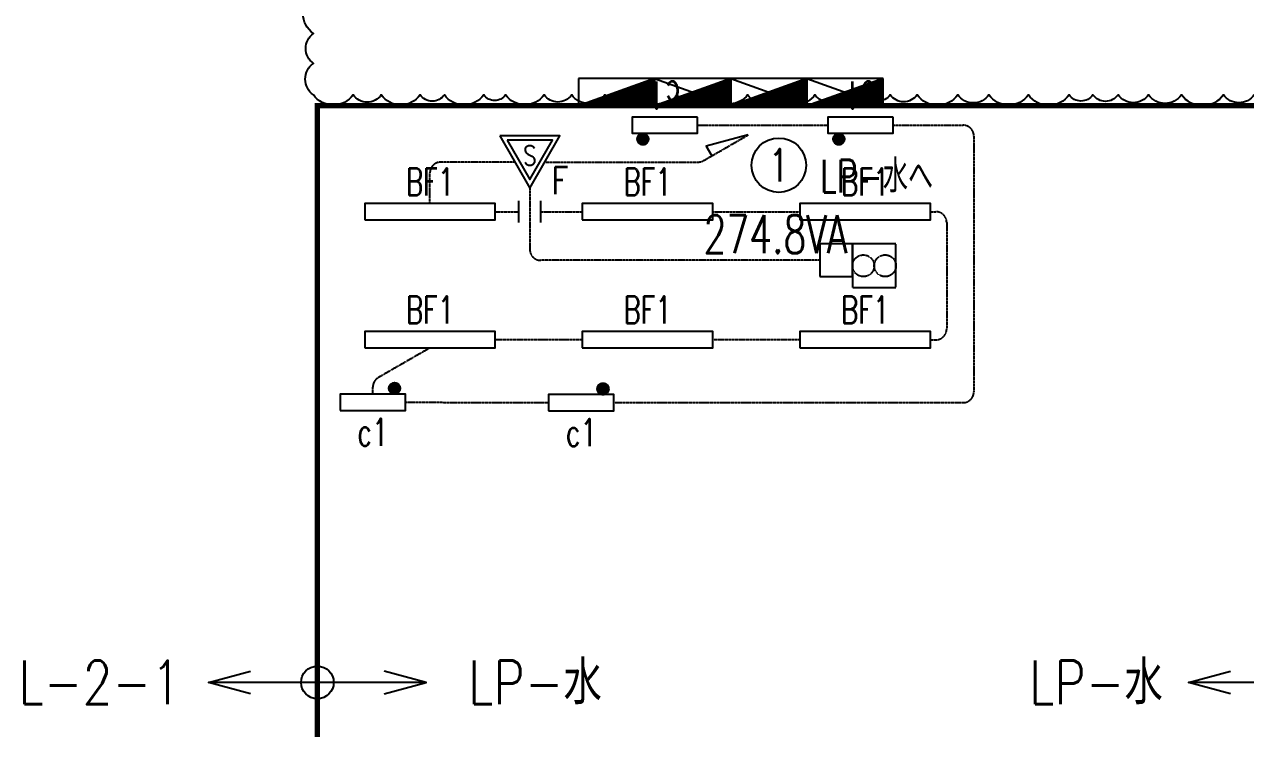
# Model space of a CAD drawing. Header units: millimetres. Extents: x 3999 to 176614, y 1464 to 57550.
# Drawn here: x 110458 to 121683, y 14700 to 21272 of the extents above; entities that cross this region are included whole.
import ezdxf
from ezdxf.enums import TextEntityAlignment as Align

# ---------------------------------------------------------------- set-up
doc = ezdxf.new("R2010")
doc.units = ezdxf.units.MM
doc.header["$LTSCALE"] = 0.2
doc.set_wipeout_variables(frame=1)
for name, pattern in [('CENTER', [50.8, 31.75, -6.35, 6.35, -6.35]), ('HIDDEN', [9.525, 6.35, -3.175]), ('PHANTOM', [63.5, 31.75, -6.35, 6.35, -6.35, 6.35, -6.35])]:
    doc.linetypes.add(name, pattern=pattern)
for name, color, linetype in [('1_シンボル', 2, 'Continuous'), ('1_回路番号', 4, 'Continuous'), ('1_文字', 3, 'Continuous'), ('1_機器', 7, 'HIDDEN'), ('1_配線_1', 1, 'Continuous'), ('1_配線_4', 1, 'CENTER'), ('1_電源区画', 4, 'Continuous')]:
    doc.layers.add(name, color=color, linetype=linetype)
doc.layers.add('1_追加変更', color=10, linetype='Continuous', plot=False)
doc.layers.add('kakure', color=170, linetype='Continuous', plot=False)
doc.styles.add('S', font='simplex.shx', dxfattribs={"width": 0.7, "height": 300, "bigfont": 'extfont2.shx'})
doc.styles.get("Standard").update_dxf_attribs({"font": 'simplex.shx', "width": 0.8, "bigfont": 'extfont2.shx'})

# ---------------------------------------------------------------- blocks, each defined once
blk = doc.blocks.new('L-電灯分電盤')
at = {"linetype": 'ByBlock'}
h = blk.add_hatch(dxfattribs=at)
h.set_pattern_fill('LINE', color=0, style=0)
h.set_pattern_definition([(0, (-9550, -23375), (0, 3.175), [])])
h.paths.add_polyline_path([(350, 250), (-350, 0), (350, 0)])
at = {"color": 0, "linetype": 'ByBlock'}
for p, q in [((350, 250), (-350, 0)), ((350, 250), (-350, 250)), ((-350, 250), (-350, 0)), ((350, 0), (350, 250)), ((-350, 0), (350, 0))]:
    blk.add_line(p, q, dxfattribs=at)
blk = doc.blocks.new('B-電灯動力盤 A')
at = {"linetype": 'ByBlock'}
h = blk.add_hatch(dxfattribs=at)
h.set_pattern_fill('LINE', color=0, style=0)
h.set_pattern_definition([(0, (-9500, -23375), (0, 3.175), [])])
h.paths.add_polyline_path([(350, 250), (-350, 0), (350, 0)])
at = {"color": 0, "linetype": 'ByBlock', "lineweight": -2}
blk.add_line((-350, 250), (350, 0), dxfattribs=at)
at = {"color": 0, "linetype": 'ByBlock'}
for p, q in [((350, 250), (-350, 0)), ((350, 250), (-350, 250)), ((-350, 250), (-350, 0)), ((350, 0), (350, 250)), ((-350, 0), (350, 0))]:
    blk.add_line(p, q, dxfattribs=at)
blk = doc.blocks.new('L-40WX1B')
at = {"color": 0, "linetype": 'ByBlock'}
blk.add_lwpolyline([(-600, -75), (600, -75), (600, 75), (-600, 75)], close=True, dxfattribs=at)
blk = doc.blocks.new('BF1')
at = {"layer": '1_シンボル', "linetype": 'Continuous', "lineweight": -3}
blk.add_blockref('L-40WX1B', (0, 0), dxfattribs=at)
at = {"layer": 'kakure', "width": 0.7}
blk.add_text('BF1', height=250, dxfattribs=at).set_placement((0, 275), align=Align.MIDDLE)
blk = doc.blocks.new('L-熱ｾﾝｻｰ親')
at = {"color": 0, "linetype": 'ByBlock'}
for points in [[(-277, 480), (0, 0), (277, 480)], [(-208, 440), (0, 80), (208, 440)]]:
    blk.add_lwpolyline(points, close=True, dxfattribs=at)
at = {"color": 0, "linetype": 'ByBlock', "width": 0.8}
blk.add_text('S', height=180, dxfattribs=at).set_placement((0, 209), align=Align.CENTER)
blk = doc.blocks.new('L-20WX1B')
at = {"color": 0, "linetype": 'ByBlock'}
blk.add_lwpolyline([(-300, -75), (300, -75), (300, 75), (-300, 75)], close=True, dxfattribs=at)
blk = doc.blocks.new('L-SW')
at = {"linetype": 'ByBlock'}
h = blk.add_hatch(dxfattribs=at)
h.set_pattern_fill('LINE', color=0, style=0)
h.set_pattern_definition([(0, (-30500, -9025), (0, 3.175), [])])
edge = h.paths.add_edge_path()
edge.add_arc((0, 75), 75, 0, 360)
at = {"color": 0, "linetype": 'ByBlock'}
blk.add_circle((0, 75), 75, dxfattribs=at)
blk = doc.blocks.new('c1')
at = {"layer": '1_シンボル', "lineweight": -3, "xscale": 0.7, "yscale": 0.7, "zscale": 0.7}
blk.add_blockref('L-SW', (200, 150), dxfattribs=at)
at = {"layer": '1_シンボル'}
blk.add_blockref('L-20WX1B', (0, 75), dxfattribs=at)
at = {"layer": 'kakure', "width": 0.7}
blk.add_text('c1', height=250, dxfattribs=at).set_placement((0, -200), align=Align.MIDDLE)
blk = doc.blocks.new('換気扇')
at = {"color": 0}
blk.add_lwpolyline([(-200, -200), (200, -200), (200, 200), (-200, 200)], close=True, dxfattribs=at)
for centre in [(-100, 0), (100, 0)]:
    blk.add_circle(centre, 100, dxfattribs=at)
blk = doc.blocks.new('C-ｼﾞｬﾝｸｼｮﾝﾎﾞｯｸｽ')
at = {"color": 0, "linetype": 'ByBlock'}
blk.add_lwpolyline([(-150, -150), (150, -150), (150, 150), (-150, 150)], close=True, dxfattribs=at)

msp = doc.modelspace()

# ---------------------------------------------------------------- linework, layer by layer
at = {"layer": '1_追加変更'}
msp.add_lwpolyline([(121763, 20625, -0.520567), (121481, 20625, -0.520567), (121094, 20625, -0.520567), (120792, 20625, -0.520567), (120511, 20625, -0.520567), (120280, 20625, -0.520567), (120061, 20625, -0.520567), (119687, 20625, -0.520567), (119324, 20625, -0.520567), (119037, 20625, -0.520567), (118665, 20625, -0.520567), (118416, 20625, -0.520567), (118195, 20625, -0.520567), (117982, 20625, -0.520567), (117725, 20625, -0.520567), (117407, 20625, -0.520567), (117106, 20625, -0.520567), (116793, 20625, -0.520567), (116455, 20625, -0.520567), (116101, 20625, -0.520567), (115794, 20625, -0.520567), (115489, 20625, -0.520567), (115235, 20625, -0.520567), (114882, 20625, -0.520567), (114680, 20625, -0.520567), (114319, 20625, -0.520567), (114095, 20625, -0.520567), (113739, 20625, -0.520567), (113479, 20625, -0.520567), (113115, 20625, -0.520567), (113115, 20914, -0.520567), (113115, 21188, -0.520567), (113115, 21554, -0.520567)], format="xyb", dxfattribs=at)
at = {"layer": '1_配線_1'}
for p, q in [((115004, 19451), (115004, 19651)), ((115204, 19451), (115204, 19651))]:
    msp.add_line(p, q, dxfattribs=at)
at = {"layer": '1_配線_4'}
for p, q in [((116644, 20346), (117844, 20346)), ((118444, 20346), (119086, 20346)), ((119186, 20246), (119186, 17896)), ((114966, 20007), (114286, 20007)), ((115243, 20007), (116651, 20007)), ((114186, 19626), (114186, 19907)), ((115104, 19767), (115104, 19204)), ((114786, 19551), (115004, 19551)), ((115204, 19551), (115586, 19551)), ((116786, 19551), (117586, 19551)), ((118786, 19551), (118836, 19551)), ((118936, 19451), (118936, 18474)), ((117770, 19104), (115204, 19104)), ((114186, 18299), (113711, 18026)), ((115586, 18374), (114786, 18374)), ((117586, 18374), (116786, 18374)), ((118786, 18374), (118836, 18374)), ((113661, 17875), (113661, 17939)), ((113961, 17800), (115277, 17796)), ((115877, 17796), (119086, 17796))]:
    msp.add_line(p, q, dxfattribs=at)
for centre, start, end in [((119086, 20246), 0, 90), ((114286, 19907), 90, 180), ((116651, 20107), 270, 300), ((118836, 19451), 0, 90), ((115204, 19204), 180, 270), ((118836, 18474), 270, 0), ((113761, 17939), 120, 180), ((119086, 17896), 270, 0)]:
    msp.add_arc(centre, 100, start, end, dxfattribs=at)
at = {"layer": '1_電源区画'}
for p, q in [((114151, 15225), (112151, 15225)), ((123158, 15225), (121158, 15225))]:
    msp.add_line(p, q, dxfattribs=at)
at = {"layer": '1_電源区画', "linetype": 'PHANTOM', "const_width": 50}
msp.add_lwpolyline([(113151, 14725), (113151, 20525), (122158, 20525), (122158, 14725)], dxfattribs=at)
at = {"layer": '1_電源区画'}
for points in [[(112537, 15121), (112151, 15225), (112537, 15328)], [(113765, 15121), (114151, 15225), (113765, 15328)], [(121545, 15121), (121158, 15225), (121545, 15328)]]:
    msp.add_lwpolyline(points, dxfattribs=at)
msp.add_circle((113151, 15225), 150, dxfattribs=at)

# ---------------------------------------------------------------- block references
at = {"layer": '1_シンボル', "linetype": 'ByBlock', "lineweight": -2}
msp.add_blockref('L-電灯分電盤', (115901, 20525), dxfattribs=at)
at = {"layer": '1_シンボル'}
for name, p in [('B-電灯動力盤 A', (116601, 20525)), ('B-電灯動力盤 A', (117301, 20525)), ('B-電灯動力盤 A', (118001, 20525)), ('BF1', (114186, 19551)), ('BF1', (116186, 19551)), ('BF1', (118186, 19551)), ('BF1', (114186, 18374)), ('BF1', (116186, 18374)), ('BF1', (118186, 18374)), ('c1', (113661, 17725)), ('c1', (115577, 17721))]:
    msp.add_blockref(name, p, dxfattribs=at)
at = {"layer": '1_シンボル', "rotation": 180}
for p in [(116344, 20421), (118144, 20421)]:
    msp.add_blockref('c1', p, dxfattribs=at)
at = {"layer": '1_シンボル', "lineweight": -3}
msp.add_blockref('L-熱ｾﾝｻｰ親', (115104, 19767), dxfattribs=at)
at = {"layer": '1_シンボル', "linetype": 'Continuous'}
msp.add_blockref('C-ｼﾞｬﾝｸｼｮﾝﾎﾞｯｸｽ', (117920, 19104), dxfattribs=at)
at = {"layer": '1_機器'}
msp.add_blockref('換気扇', (118270, 19054), dxfattribs=at)

# ---------------------------------------------------------------- texts
at = {"layer": '1_文字', "color": 3, "lineweight": -3, "style": 'S', "width": 0.7}
msp.add_text('LP-水へ', height=300, dxfattribs=at).set_placement((117773, 19728))
at = {"layer": '1_文字', "lineweight": -3, "width": 0.8}
msp.add_text('F', height=250, dxfattribs=at).set_placement((115304, 19637), align=Align.BOTTOM_LEFT)
at = {"layer": '1_電源区画', "width": 0.8}
for s, p in [('L-2-1', (111151, 15225)), ('LP-水', (115151, 15225)), ('LP-水', (120308, 15225))]:
    msp.add_text(s, height=400, dxfattribs=at).set_placement(p, align=Align.MIDDLE_CENTER)
at = {"layer": 'kakure', "color": 210, "lineweight": -3, "width": 0.7}
msp.add_text('274.8VA', height=350, dxfattribs=at).set_placement((116701, 19169))

# ---------------------------------------------------------------- next in the draw order: wipeouts: each hides what was drawn before it
msp.add_wipeout([(117392, 20270), (117390, 20270), (117389, 20270), (117387, 20270), (117385, 20269), (117383, 20269), (117381, 20269), (117379, 20269), (117378, 20269), (117376, 20269), (117374, 20269), (117372, 20269), (117370, 20269), (117369, 20269), (117367, 20268), (117365, 20268), (117363, 20268), (117361, 20268), (117359, 20268), (117358, 20267), (117356, 20267), (117354, 20267), (117352, 20267), (117350, 20266), (117348, 20266), (117347, 20266), (117345, 20266), (117343, 20265), (117341, 20265), (117339, 20265), (117338, 20264), (117336, 20264), (117334, 20264), (117332, 20263), (117330, 20263), (117329, 20262), (117327, 20262), (117325, 20262), (117323, 20261), (117322, 20261), (117320, 20260), (117318, 20260), (117316, 20259), (117314, 20259), (117313, 20258), (117311, 20258), (117309, 20257), (117307, 20257), (117306, 20256), (117304, 20256), (117302, 20255), (117300, 20254), (117299, 20254), (117297, 20253), (117295, 20253), (117294, 20252), (117292, 20251), (117290, 20251), (117288, 20250), (117287, 20249), (117285, 20249), (117283, 20248), (117282, 20247), (117280, 20247), (117278, 20246), (117277, 20245), (117275, 20245), (117273, 20244), (117272, 20243), (117270, 20242), (117268, 20241), (117267, 20241), (117265, 20240), (117263, 20239), (117262, 20238), (117260, 20237), (117258, 20237), (117257, 20236), (117255, 20235), (117254, 20234), (117252, 20233), (117250, 20232), (117249, 20231), (117247, 20230), (117246, 20229), (117244, 20229), (117242, 20228), (117241, 20227), (117239, 20226), (117238, 20225), (117236, 20224), (117235, 20223), (117233, 20222), (117232, 20221), (117230, 20220), (117229, 20219), (117227, 20218), (117226, 20217), (117224, 20216), (117223, 20214), (117221, 20213), (117220, 20212), (117218, 20211), (117217, 20210), (117215, 20209), (117214, 20208), (117212, 20207), (117211, 20206), (117209, 20204), (117208, 20203), (117207, 20202), (117205, 20201), (117204, 20200), (117202, 20199), (117201, 20197), (117200, 20196), (117198, 20195), (117197, 20194), (117196, 20192), (117194, 20191), (117193, 20190), (117192, 20189), (117190, 20187), (117189, 20186), (117188, 20185), (117186, 20184), (117185, 20182), (117184, 20181), (117182, 20180), (117181, 20178), (117180, 20177), (117179, 20176), (117177, 20174), (117176, 20173), (117175, 20172), (117174, 20170), (117173, 20169), (117171, 20167), (117170, 20166), (117169, 20165), (117168, 20163), (117167, 20162), (117166, 20160), (117164, 20159), (117163, 20157), (117162, 20156), (117161, 20155), (117160, 20153), (117159, 20152), (117158, 20150), (117157, 20149), (117156, 20147), (117155, 20146), (117154, 20144), (117152, 20143), (117151, 20141), (117150, 20140), (117149, 20138), (117148, 20137), (117147, 20135), (117146, 20133), (117145, 20132), (117145, 20130), (117144, 20129), (117143, 20127), (117142, 20126), (117141, 20124), (117140, 20122), (117139, 20121), (117138, 20119), (117137, 20118), (117136, 20116), (117135, 20114), (117135, 20113), (117134, 20111), (117133, 20110), (117132, 20108), (117131, 20106), (117130, 20105), (117130, 20103), (117129, 20101), (117128, 20100), (117127, 20098), (117127, 20096), (117126, 20095), (117125, 20093), (117124, 20091), (117124, 20090), (117123, 20088), (117122, 20086), (117122, 20084), (117121, 20083), (117120, 20081), (117120, 20079), (117119, 20078), (117118, 20076), (117118, 20074), (117117, 20072), (117117, 20071), (117116, 20069), (117116, 20067), (117115, 20065), (117114, 20064), (117114, 20062), (117113, 20060), (117113, 20058), (117112, 20057), (117112, 20055), (117111, 20053), (117111, 20051), (117110, 20050), (117110, 20048), (117110, 20046), (117109, 20044), (117109, 20042), (117108, 20041), (117108, 20039), (117108, 20037), (117107, 20035), (117107, 20033), (117107, 20032), (117106, 20030), (117106, 20028), (117106, 20026), (117105, 20024), (117105, 20023), (117105, 20021), (117104, 20019), (117104, 20017), (117104, 20015), (117104, 20014), (117104, 20012), (117103, 20010), (117103, 20008), (117103, 20006), (117103, 20004), (117103, 20003), (117102, 20001), (117102, 19999), (117102, 19997), (117102, 19995), (117102, 19994), (117102, 19992), (117102, 19990), (117102, 19988), (117102, 19986), (117102, 19984), (117102, 19983), (117102, 19981), (117102, 19979), (117102, 19977), (117102, 19975), (117102, 19973), (117102, 19972), (117102, 19970), (117102, 19968), (117102, 19966), (117102, 19964), (117102, 19962), (117102, 19961), (117102, 19959), (117102, 19957), (117102, 19955), (117103, 19953), (117103, 19951), (117103, 19950), (117103, 19948), (117103, 19946), (117104, 19944), (117104, 19942), (117104, 19940), (117104, 19939), (117104, 19937), (117105, 19935), (117105, 19933), (117105, 19931), (117106, 19930), (117106, 19928), (117106, 19926), (117107, 19924), (117107, 19922), (117107, 19921), (117108, 19919), (117108, 19917), (117108, 19915), (117109, 19913), (117109, 19912), (117110, 19910), (117110, 19908), (117110, 19906), (117111, 19905), (117111, 19903), (117112, 19901), (117112, 19899), (117113, 19897), (117113, 19896), (117114, 19894), (117114, 19892), (117115, 19890), (117116, 19889), (117116, 19887), (117117, 19885), (117117, 19883), (117118, 19882), (117118, 19880), (117119, 19878), (117120, 19877), (117120, 19875), (117121, 19873), (117122, 19871), (117122, 19870), (117123, 19868), (117124, 19866), (117124, 19865), (117125, 19863), (117126, 19861), (117127, 19860), (117127, 19858), (117128, 19856), (117129, 19855), (117130, 19853), (117130, 19851), (117131, 19850), (117132, 19848), (117133, 19846), (117134, 19845), (117135, 19843), (117135, 19841), (117136, 19840), (117137, 19838), (117138, 19837), (117139, 19835), (117140, 19833), (117141, 19832), (117142, 19830), (117143, 19829), (117144, 19827), (117145, 19826), (117145, 19824), (117146, 19822), (117147, 19821), (117148, 19819), (117149, 19818), (117150, 19816), (117151, 19815), (117152, 19813), (117154, 19812), (117155, 19810), (117156, 19809), (117157, 19807), (117158, 19806), (117159, 19804), (117160, 19803), (117161, 19801), (117162, 19800), (117163, 19798), (117164, 19797), (117166, 19796), (117167, 19794), (117168, 19793), (117169, 19791), (117170, 19790), (117171, 19789), (117173, 19787), (117174, 19786), (117175, 19784), (117176, 19783), (117177, 19782), (117179, 19780), (117180, 19779), (117181, 19778), (117182, 19776), (117184, 19775), (117185, 19774), (117186, 19772), (117188, 19771), (117189, 19770), (117190, 19768), (117192, 19767), (117193, 19766), (117194, 19765), (117196, 19763), (117197, 19762), (117198, 19761), (117200, 19760), (117201, 19759), (117202, 19757), (117204, 19756), (117205, 19755), (117207, 19754), (117208, 19753), (117209, 19751), (117211, 19750), (117212, 19749), (117214, 19748), (117215, 19747), (117217, 19746), (117218, 19745), (117220, 19744), (117221, 19743), (117223, 19741), (117224, 19740), (117226, 19739), (117227, 19738), (117229, 19737), (117230, 19736), (117232, 19735), (117233, 19734), (117235, 19733), (117236, 19732), (117238, 19731), (117239, 19730), (117241, 19729), (117242, 19728), (117244, 19727), (117246, 19726), (117247, 19726), (117249, 19725), (117250, 19724), (117252, 19723), (117254, 19722), (117255, 19721), (117257, 19720), (117258, 19719), (117260, 19718), (117262, 19718), (117263, 19717), (117265, 19716), (117267, 19715), (117268, 19714), (117270, 19714), (117272, 19713), (117273, 19712), (117275, 19711), (117277, 19711), (117278, 19710), (117280, 19709), (117282, 19708), (117283, 19708), (117285, 19707), (117287, 19706), (117288, 19706), (117290, 19705), (117292, 19704), (117294, 19704), (117295, 19703), (117297, 19703), (117299, 19702), (117300, 19701), (117302, 19701), (117304, 19700), (117306, 19700), (117307, 19699), (117309, 19699), (117311, 19698), (117313, 19698), (117314, 19697), (117316, 19697), (117318, 19696), (117320, 19696), (117322, 19695), (117323, 19695), (117325, 19694), (117327, 19694), (117329, 19693), (117330, 19693), (117332, 19693), (117334, 19692), (117336, 19692), (117338, 19692), (117339, 19691), (117341, 19691), (117343, 19691), (117345, 19690), (117347, 19690), (117348, 19690), (117350, 19689), (117352, 19689), (117354, 19689), (117356, 19689), (117358, 19688), (117359, 19688), (117361, 19688), (117363, 19688), (117365, 19688), (117367, 19687), (117369, 19687), (117370, 19687), (117372, 19687), (117374, 19687), (117376, 19687), (117378, 19687), (117379, 19687), (117381, 19687), (117383, 19686), (117385, 19686), (117387, 19686), (117389, 19686), (117390, 19686), (117392, 19686), (117394, 19686), (117396, 19686), (117398, 19686), (117400, 19686), (117401, 19686), (117403, 19686), (117405, 19687), (117407, 19687), (117409, 19687), (117411, 19687), (117412, 19687), (117414, 19687), (117416, 19687), (117418, 19687), (117420, 19687), (117422, 19688), (117423, 19688), (117425, 19688), (117427, 19688), (117429, 19688), (117431, 19689), (117432, 19689), (117434, 19689), (117436, 19689), (117438, 19690), (117440, 19690), (117442, 19690), (117443, 19691), (117445, 19691), (117447, 19691), (117449, 19692), (117451, 19692), (117452, 19692), (117454, 19693), (117456, 19693), (117458, 19693), (117460, 19694), (117461, 19694), (117463, 19695), (117465, 19695), (117467, 19696), (117468, 19696), (117470, 19697), (117472, 19697), (117474, 19698), (117475, 19698), (117477, 19699), (117479, 19699), (117481, 19700), (117482, 19700), (117484, 19701), (117486, 19701), (117488, 19702), (117489, 19703), (117491, 19703), (117493, 19704), (117495, 19704), (117496, 19705), (117498, 19706), (117500, 19706), (117501, 19707), (117503, 19708), (117505, 19708), (117507, 19709), (117508, 19710), (117510, 19711), (117512, 19711), (117513, 19712), (117515, 19713), (117517, 19714), (117518, 19714), (117520, 19715), (117522, 19716), (117523, 19717), (117525, 19718), (117526, 19718), (117528, 19719), (117530, 19720), (117531, 19721), (117533, 19722), (117535, 19723), (117536, 19724), (117538, 19725), (117539, 19726), (117541, 19726), (117542, 19727), (117544, 19728), (117546, 19729), (117547, 19730), (117549, 19731), (117550, 19732), (117552, 19733), (117553, 19734), (117555, 19735), (117556, 19736), (117558, 19737), (117559, 19738), (117561, 19739), (117562, 19740), (117564, 19741), (117565, 19743), (117567, 19744), (117568, 19745), (117570, 19746), (117571, 19747), (117573, 19748), (117574, 19749), (117576, 19750), (117577, 19751), (117578, 19753), (117580, 19754), (117581, 19755), (117583, 19756), (117584, 19757), (117585, 19759), (117587, 19760), (117588, 19761), (117590, 19762), (117591, 19763), (117592, 19765), (117594, 19766), (117595, 19767), (117596, 19768), (117597, 19770), (117599, 19771), (117600, 19772), (117601, 19774), (117603, 19775), (117604, 19776), (117605, 19778), (117606, 19779), (117608, 19780), (117609, 19782), (117610, 19783), (117611, 19784), (117613, 19786), (117614, 19787), (117615, 19789), (117616, 19790), (117617, 19791), (117619, 19793), (117620, 19794), (117621, 19796), (117622, 19797), (117623, 19798), (117624, 19800), (117625, 19801), (117626, 19803), (117628, 19804), (117629, 19806), (117630, 19807), (117631, 19809), (117632, 19810), (117633, 19812), (117634, 19813), (117635, 19815), (117636, 19816), (117637, 19818), (117638, 19819), (117639, 19821), (117640, 19822), (117641, 19824), (117642, 19826), (117643, 19827), (117644, 19829), (117645, 19830), (117646, 19832), (117647, 19833), (117647, 19835), (117648, 19837), (117649, 19838), (117650, 19840), (117651, 19841), (117652, 19843), (117653, 19845), (117654, 19846), (117654, 19848), (117655, 19850), (117656, 19851), (117657, 19853), (117658, 19855), (117658, 19856), (117659, 19858), (117660, 19860), (117661, 19861), (117661, 19863), (117662, 19865), (117663, 19866), (117663, 19868), (117664, 19870), (117665, 19871), (117665, 19873), (117666, 19875), (117667, 19877), (117667, 19878), (117668, 19880), (117669, 19882), (117669, 19883), (117670, 19885), (117670, 19887), (117671, 19889), (117671, 19890), (117672, 19892), (117673, 19894), (117673, 19896), (117674, 19897), (117674, 19899), (117675, 19901), (117675, 19903), (117675, 19905), (117676, 19906), (117676, 19908), (117677, 19910), (117677, 19912), (117678, 19913), (117678, 19915), (117678, 19917), (117679, 19919), (117679, 19921), (117680, 19922), (117680, 19924), (117680, 19926), (117681, 19928), (117681, 19930), (117681, 19931), (117681, 19933), (117682, 19935), (117682, 19937), (117682, 19939), (117682, 19940), (117683, 19942), (117683, 19944), (117683, 19946), (117683, 19948), (117683, 19950), (117684, 19951), (117684, 19953), (117684, 19955), (117684, 19957), (117684, 19959), (117684, 19961), (117684, 19962), (117685, 19964), (117685, 19966), (117685, 19968), (117685, 19970), (117685, 19972), (117685, 19973), (117685, 19975), (117685, 19977), (117685, 19979), (117685, 19981), (117685, 19983), (117685, 19984), (117685, 19986), (117685, 19988), (117685, 19990), (117685, 19992), (117684, 19994), (117684, 19995), (117684, 19997), (117684, 19999), (117684, 20001), (117684, 20003), (117684, 20004), (117683, 20006), (117683, 20008), (117683, 20010), (117683, 20012), (117683, 20014), (117682, 20015), (117682, 20017), (117682, 20019), (117682, 20021), (117681, 20023), (117681, 20024), (117681, 20026), (117681, 20028), (117680, 20030), (117680, 20032), (117680, 20033), (117679, 20035), (117679, 20037), (117678, 20039), (117678, 20041), (117678, 20042), (117677, 20044), (117677, 20046), (117676, 20048), (117676, 20050), (117675, 20051), (117675, 20053), (117675, 20055), (117674, 20057), (117674, 20058), (117673, 20060), (117673, 20062), (117672, 20064), (117671, 20065), (117671, 20067), (117670, 20069), (117670, 20071), (117669, 20072), (117669, 20074), (117668, 20076), (117667, 20078), (117667, 20079), (117666, 20081), (117665, 20083), (117665, 20084), (117664, 20086), (117663, 20088), (117663, 20090), (117662, 20091), (117661, 20093), (117661, 20095), (117660, 20096), (117659, 20098), (117658, 20100), (117658, 20101), (117657, 20103), (117656, 20105), (117655, 20106), (117654, 20108), (117654, 20110), (117653, 20111), (117652, 20113), (117651, 20114), (117650, 20116), (117649, 20118), (117648, 20119), (117647, 20121), (117647, 20122), (117646, 20124), (117645, 20126), (117644, 20127), (117643, 20129), (117642, 20130), (117641, 20132), (117640, 20133), (117639, 20135), (117638, 20137), (117637, 20138), (117636, 20140), (117635, 20141), (117634, 20143), (117633, 20144), (117632, 20146), (117631, 20147), (117630, 20149), (117629, 20150), (117628, 20152), (117626, 20153), (117625, 20155), (117624, 20156), (117623, 20157), (117622, 20159), (117621, 20160), (117620, 20162), (117619, 20163), (117617, 20165), (117616, 20166), (117615, 20167), (117614, 20169), (117613, 20170), (117611, 20172), (117610, 20173), (117609, 20174), (117608, 20176), (117606, 20177), (117605, 20178), (117604, 20180), (117603, 20181), (117601, 20182), (117600, 20184), (117599, 20185), (117597, 20186), (117596, 20187), (117595, 20189), (117594, 20190), (117592, 20191), (117591, 20192), (117590, 20194), (117588, 20195), (117587, 20196), (117585, 20197), (117584, 20199), (117583, 20200), (117581, 20201), (117580, 20202), (117578, 20203), (117577, 20204), (117576, 20206), (117574, 20207), (117573, 20208), (117571, 20209), (117570, 20210), (117568, 20211), (117567, 20212), (117565, 20213), (117564, 20214), (117562, 20216), (117561, 20217), (117559, 20218), (117558, 20219), (117556, 20220), (117555, 20221), (117553, 20222), (117552, 20223), (117550, 20224), (117549, 20225), (117547, 20226), (117546, 20227), (117544, 20228), (117542, 20229), (117541, 20229), (117539, 20230), (117538, 20231), (117536, 20232), (117535, 20233), (117533, 20234), (117531, 20235), (117530, 20236), (117528, 20237), (117526, 20237), (117525, 20238), (117523, 20239), (117522, 20240), (117520, 20241), (117518, 20241), (117517, 20242), (117515, 20243), (117513, 20244), (117512, 20245), (117510, 20245), (117508, 20246), (117507, 20247), (117505, 20247), (117503, 20248), (117501, 20249), (117500, 20249), (117498, 20250), (117496, 20251), (117495, 20251), (117493, 20252), (117491, 20253), (117489, 20253), (117488, 20254), (117486, 20254), (117484, 20255), (117482, 20256), (117481, 20256), (117479, 20257), (117477, 20257), (117475, 20258), (117474, 20258), (117472, 20259), (117470, 20259), (117468, 20260), (117467, 20260), (117465, 20261), (117463, 20261), (117461, 20262), (117460, 20262), (117458, 20262), (117456, 20263), (117454, 20263), (117452, 20264), (117451, 20264), (117449, 20264), (117447, 20265), (117445, 20265), (117443, 20265), (117442, 20266), (117440, 20266), (117438, 20266), (117436, 20266), (117434, 20267), (117432, 20267), (117431, 20267), (117429, 20267), (117427, 20268), (117425, 20268), (117423, 20268), (117422, 20268), (117420, 20268), (117418, 20269), (117416, 20269), (117414, 20269), (117412, 20269), (117411, 20269), (117409, 20269), (117407, 20269), (117405, 20269), (117403, 20269), (117401, 20269), (117400, 20270), (117398, 20270), (117396, 20270), (117394, 20270)])

# ---------------------------------------------------------------- next in the draw order: linework, layer by layer
at = {"layer": '1_回路番号'}
msp.add_circle((117393, 19978), 250, dxfattribs=at)
at = {"layer": '1_配線_1'}
msp.add_lwpolyline([(117111, 20257), (116725, 20153), (116776, 20064)], dxfattribs=at)
at = {"layer": '1_配線_4'}
msp.add_line((116701, 20020), (117111, 20257), dxfattribs=at)

# ---------------------------------------------------------------- next in the draw order: texts
at = {"layer": '1_回路番号', "linetype": 'Continuous', "lineweight": 0, "width": 0.7}
msp.add_text('1', height=300, dxfattribs=at).set_placement((117393, 19978), align=Align.MIDDLE)

doc.saveas('drawing.dxf')
